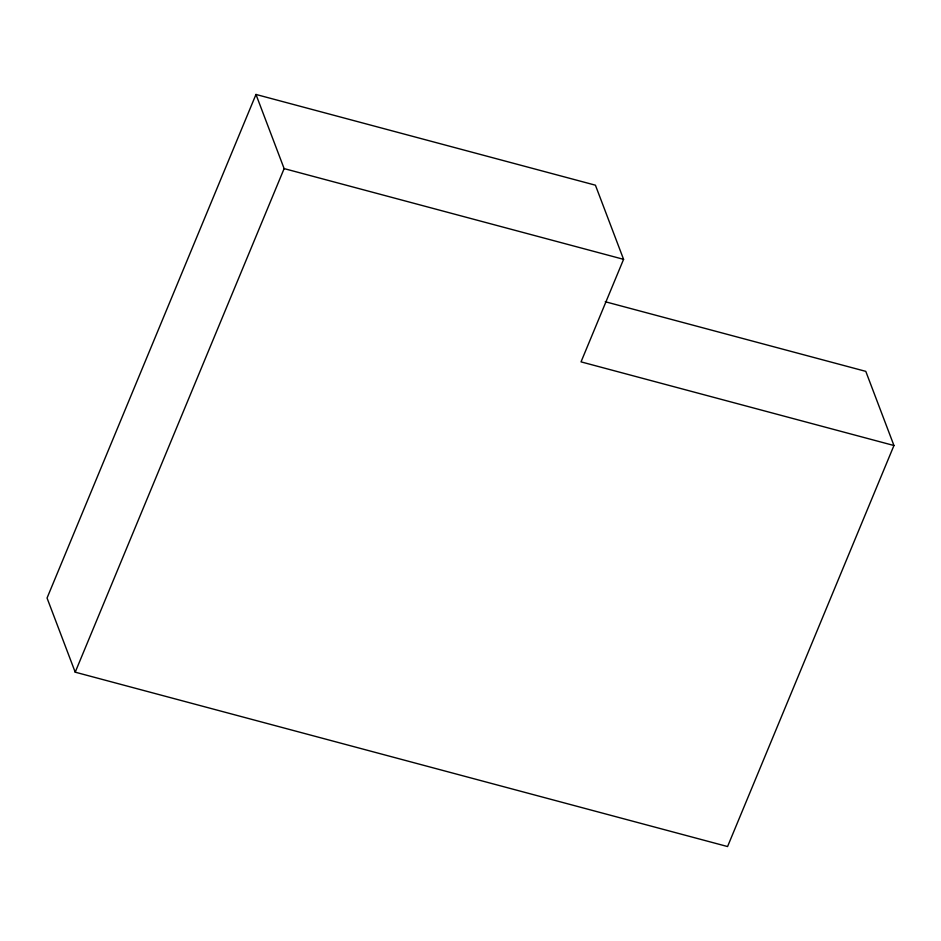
<?xml version="1.0" encoding="UTF-8"?>
<svg xmlns="http://www.w3.org/2000/svg" width="941" height="941" viewBox="0 0 941 941"><rect width="100%" height="100%" fill="white"/><g stroke="black" fill="none" stroke-linecap="round" stroke-linejoin="round"><path stroke-width="1.41" d="M893.95 445.516L581.032 361.873L623.577 259.328L595.418 185.189L255.976 94.453L47.05 598.029L75.209 672.18L727.569 846.547L893.95 445.516L865.791 371.366L605.263 301.732M75.209 672.18L284.135 168.604L255.976 94.453M284.135 168.604L623.577 259.328"/></g></svg>
